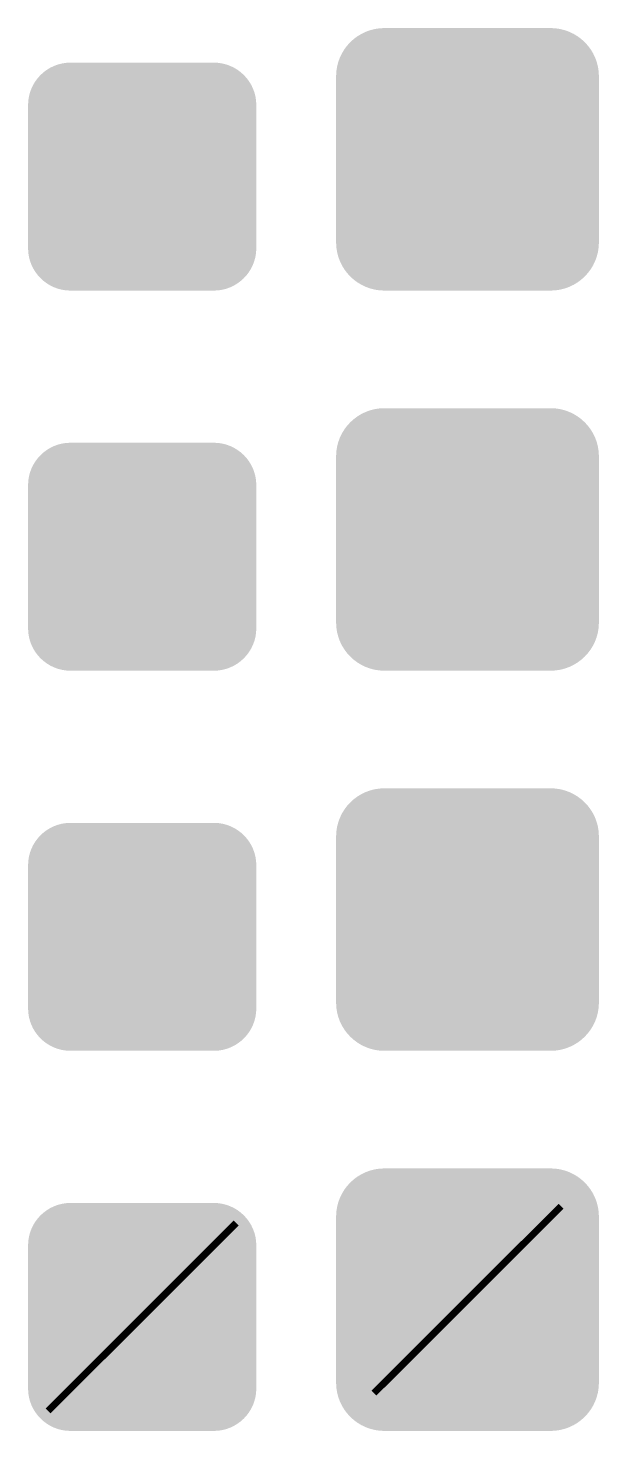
# Model space of a CAD drawing. Header units: millimetres. Extents: x 5277 to 6029, y 2052 to 2709.
# Drawn here: x 5508 to 5524.5, y 2623.63 to 2664.23 of the extents above; entities that cross this region are included whole.
import ezdxf

# ---------------------------------------------------------------- set-up
doc = ezdxf.new("R2010")
doc.units = ezdxf.units.MM
doc.layers.add('AuthorityService', color=7, linetype='CONTINUOUS', true_color=0x000000)

# ---------------------------------------------------------------- blocks, each defined once
blk = doc.blocks.new('602010802_сущ_мз')
at = {"layer": 'AuthorityService', "linetype": 'Continuous'}
h = blk.add_hatch(color=256, dxfattribs=at)
edge = h.paths.add_edge_path()
edge.add_spline(control_points=[(0, 0), (0, 0.675), (0.55, 1.225), (1.225, 1.225)], knot_values=[-1, -1, -1, -1, 0, 0, 0, 0], degree=3, periodic=0)
edge.add_line((1.225, 1.225), (5.372, 1.225))
edge.add_spline(control_points=[(5.372, 1.225), (6.047, 1.225), (6.598, 0.675), (6.598, 0)], knot_values=[-1, -1, -1, -1, 0, 0, 0, 0], degree=3, periodic=0)
edge.add_line((6.598, 0), (6.598, -4.147))
edge.add_spline(control_points=[(6.598, -4.147), (6.598, -4.822), (6.047, -5.372), (5.372, -5.372)], knot_values=[-1, -1, -1, -1, 0, 0, 0, 0], degree=3, periodic=0)
edge.add_line((5.372, -5.372), (1.225, -5.372))
edge.add_spline(control_points=[(1.225, -5.372), (0.55, -5.372), (0, -4.822), (0, -4.147)], knot_values=[-1, -1, -1, -1, 0, 0, 0, 0], degree=3, periodic=0)
edge.add_line((0, -4.147), (0, 0))
edge = h.paths.add_edge_path(flags=16)
edge.add_spline(control_points=[(0.313, -4.147), (0.313, -4.652), (0.72, -5.059), (1.225, -5.059)], knot_values=[-1, -1, -1, -1, 0, 0, 0, 0], degree=3, periodic=0)
edge.add_line((1.225, -5.059), (5.372, -5.059))
edge.add_spline(control_points=[(5.372, -5.059), (5.878, -5.059), (6.285, -4.652), (6.285, -4.147)], knot_values=[-1, -1, -1, -1, 0, 0, 0, 0], degree=3, periodic=0)
edge.add_line((6.285, -4.147), (6.285, 0))
edge.add_spline(control_points=[(6.285, 0), (6.285, 0.505), (5.878, 0.912), (5.372, 0.912)], knot_values=[-1, -1, -1, -1, 0, 0, 0, 0], degree=3, periodic=0)
edge.add_line((5.372, 0.912), (1.225, 0.912))
edge.add_spline(control_points=[(1.225, 0.912), (0.72, 0.912), (0.313, 0.505), (0.313, 0)], knot_values=[-1, -1, -1, -1, 0, 0, 0, 0], degree=3, periodic=0)
edge.add_line((0.313, 0), (0.313, -4.147))
at = {"layer": 'AuthorityService', "linetype": 'Continuous', "true_color": 0xffffff}
h = blk.add_hatch(color=7, dxfattribs=at)
edge = h.paths.add_edge_path()
edge.add_line((0.313, 0), (0.313, -4.147))
edge.add_spline(control_points=[(0.313, -4.147), (0.313, -4.652), (0.72, -5.059), (1.225, -5.059)], knot_values=[-1, -1, -1, -1, 0, 0, 0, 0], degree=3, periodic=0)
edge.add_line((1.225, -5.059), (5.372, -5.059))
edge.add_spline(control_points=[(5.372, -5.059), (5.878, -5.059), (6.285, -4.652), (6.285, -4.147)], knot_values=[-1, -1, -1, -1, 0, 0, 0, 0], degree=3, periodic=0)
edge.add_line((6.285, -4.147), (6.285, 0))
edge.add_spline(control_points=[(6.285, 0), (6.285, 0.505), (5.878, 0.912), (5.372, 0.912)], knot_values=[-1, -1, -1, -1, 0, 0, 0, 0], degree=3, periodic=0)
edge.add_line((5.372, 0.912), (1.225, 0.912))
edge.add_spline(control_points=[(1.225, 0.912), (0.72, 0.912), (0.313, 0.505), (0.313, 0)], knot_values=[-1, -1, -1, -1, 0, 0, 0, 0], degree=3, periodic=0)
at = {"layer": 'AuthorityService', "linetype": 'Continuous'}
h = blk.add_hatch(color=256, dxfattribs=at)
h.paths.add_polyline_path([(4.696, -0.154), (4.696, -2.83), (4.263, -2.834), (3.628, -2.91), (3.426, -2.981), (3.308, -3.023), (2.992, -3.219), (2.794, -3.373), (2.597, -3.526), (2.285, -3.722), (2.172, -3.764), (2.113, -3.785), (1.936, -3.816), (1.818, -3.827), (1.701, -3.838), (1.536, -3.856), (1.49, -3.865), (1.318, -3.915), (1.145, -3.966), (1.145, -1.281), (1.604, -1.248), (2.269, -1.122), (2.475, -1.029), (2.555, -0.991), (2.759, -0.827), (2.883, -0.701), (3.007, -0.575), (3.211, -0.415), (3.291, -0.381), (3.388, -0.339), (3.659, -0.267), (3.834, -0.238), (4.008, -0.208), (4.309, -0.171), (4.435, -0.162)])
h.paths.add_polyline_path([(4.924, -0.171), (5.319, -0.171), (5.319, -4.841), (4.924, -4.841)])
h.paths.add_polyline_path([(5.395, 0.595), (5.449, 0.54), (5.504, 0.41), (5.504, 0.334), (5.504, 0.259), (5.449, 0.128), (5.395, 0.073), (5.34, 0.019), (5.21, -0.036), (5.134, -0.036), (5.058, -0.036), (4.928, 0.019), (4.873, 0.073), (4.818, 0.128), (4.764, 0.259), (4.764, 0.334), (4.764, 0.41), (4.818, 0.54), (4.873, 0.595), (4.928, 0.65), (5.058, 0.705), (5.134, 0.705), (5.21, 0.705), (5.34, 0.65)])
blk = doc.blocks.new('602010802_сущ_рз')
at = {"layer": 'AuthorityService', "linetype": 'Continuous'}
h = blk.add_hatch(color=256, dxfattribs=at)
edge = h.paths.add_edge_path()
edge.add_spline(control_points=[(-0.095, -0.169), (-0.095, 0.599), (0.531, 1.225), (1.3, 1.225)], knot_values=[-1, -1, -1, -1, 0, 0, 0, 0], degree=3, periodic=0)
edge.add_line((1.3, 1.225), (6.108, 1.225))
edge.add_spline(control_points=[(6.108, 1.225), (6.877, 1.225), (7.503, 0.599), (7.503, -0.169)], knot_values=[-1, -1, -1, -1, 0, 0, 0, 0], degree=3, periodic=0)
edge.add_line((7.503, -0.169), (7.503, -4.978))
edge.add_spline(control_points=[(7.503, -4.978), (7.503, -5.747), (6.877, -6.372), (6.108, -6.372)], knot_values=[-1, -1, -1, -1, 0, 0, 0, 0], degree=3, periodic=0)
edge.add_line((6.108, -6.372), (1.3, -6.372))
edge.add_spline(control_points=[(1.3, -6.372), (0.531, -6.372), (-0.095, -5.747), (-0.095, -4.978)], knot_values=[-1, -1, -1, -1, 0, 0, 0, 0], degree=3, periodic=0)
edge.add_line((-0.095, -4.978), (-0.095, -0.169))
edge = h.paths.add_edge_path(flags=16)
edge.add_spline(control_points=[(0.218, -4.978), (0.218, -5.577), (0.701, -6.059), (1.3, -6.059)], knot_values=[-1, -1, -1, -1, 0, 0, 0, 0], degree=3, periodic=0)
edge.add_line((1.3, -6.059), (6.108, -6.059))
edge.add_spline(control_points=[(6.108, -6.059), (6.707, -6.059), (7.19, -5.577), (7.19, -4.978)], knot_values=[-1, -1, -1, -1, 0, 0, 0, 0], degree=3, periodic=0)
edge.add_line((7.19, -4.978), (7.19, -0.169))
edge.add_spline(control_points=[(7.19, -0.169), (7.19, 0.43), (6.707, 0.912), (6.108, 0.912)], knot_values=[-1, -1, -1, -1, 0, 0, 0, 0], degree=3, periodic=0)
edge.add_line((6.108, 0.912), (1.3, 0.912))
edge.add_spline(control_points=[(1.3, 0.912), (0.701, 0.912), (0.218, 0.43), (0.218, -0.169)], knot_values=[-1, -1, -1, -1, 0, 0, 0, 0], degree=3, periodic=0)
edge.add_line((0.218, -0.169), (0.218, -4.978))
at = {"layer": 'AuthorityService', "linetype": 'Continuous', "true_color": 0xffffff}
h = blk.add_hatch(color=7, dxfattribs=at)
edge = h.paths.add_edge_path()
edge.add_spline(control_points=[(0.218, -4.978), (0.218, -5.577), (0.701, -6.059), (1.3, -6.059)], knot_values=[-1, -1, -1, -1, 0, 0, 0, 0], degree=3, periodic=0)
edge.add_line((1.3, -6.059), (6.108, -6.059))
edge.add_spline(control_points=[(6.108, -6.059), (6.707, -6.059), (7.19, -5.577), (7.19, -4.978)], knot_values=[-1, -1, -1, -1, 0, 0, 0, 0], degree=3, periodic=0)
edge.add_line((7.19, -4.978), (7.19, -0.169))
edge.add_spline(control_points=[(7.19, -0.169), (7.19, 0.43), (6.707, 0.912), (6.108, 0.912)], knot_values=[-1, -1, -1, -1, 0, 0, 0, 0], degree=3, periodic=0)
edge.add_line((6.108, 0.912), (1.3, 0.912))
edge.add_spline(control_points=[(1.3, 0.912), (0.701, 0.912), (0.218, 0.43), (0.218, -0.169)], knot_values=[-1, -1, -1, -1, 0, 0, 0, 0], degree=3, periodic=0)
edge.add_line((0.218, -0.169), (0.218, -4.978))
at = {"layer": 'AuthorityService', "linetype": 'Continuous'}
h = blk.add_hatch(color=256, dxfattribs=at)
edge = h.paths.add_edge_path()
edge.add_line((0.426, -0.513), (0.426, -4.634))
edge.add_spline(control_points=[(0.426, -4.634), (0.426, -5.305), (0.973, -5.852), (1.644, -5.852)], knot_values=[0, 0, 0, 0, 1, 1, 1, 1], degree=3, periodic=0)
edge.add_line((1.644, -5.852), (5.765, -5.852))
edge.add_spline(control_points=[(5.765, -5.852), (6.435, -5.852), (6.983, -5.305), (6.983, -4.634)], knot_values=[0, 0, 0, 0, 1, 1, 1, 1], degree=3, periodic=0)
edge.add_line((6.983, -4.634), (6.983, -0.513))
edge.add_spline(control_points=[(6.983, -0.513), (6.983, 0.158), (6.435, 0.705), (5.765, 0.705)], knot_values=[0, 0, 0, 0, 1, 1, 1, 1], degree=3, periodic=0)
edge.add_line((5.765, 0.705), (1.644, 0.705))
edge.add_spline(control_points=[(1.644, 0.705), (0.973, 0.705), (0.426, 0.158), (0.426, -0.513)], knot_values=[0, 0, 0, 0, 1, 1, 1, 1], degree=3, periodic=0)
edge = h.paths.add_edge_path(flags=16)
edge.add_spline(control_points=[(0.737, -4.634), (0.737, -5.136), (1.142, -5.541), (1.644, -5.541)], knot_values=[-1, -1, -1, -1, 0, 0, 0, 0], degree=3, periodic=0)
edge.add_line((1.644, -5.541), (5.765, -5.541))
edge.add_spline(control_points=[(5.765, -5.541), (6.267, -5.541), (6.671, -5.136), (6.671, -4.634)], knot_values=[-1, -1, -1, -1, 0, 0, 0, 0], degree=3, periodic=0)
edge.add_line((6.671, -4.634), (6.671, -0.513))
edge.add_spline(control_points=[(6.671, -0.513), (6.671, -0.011), (6.267, 0.394), (5.765, 0.394)], knot_values=[-1, -1, -1, -1, 0, 0, 0, 0], degree=3, periodic=0)
edge.add_line((5.765, 0.394), (1.644, 0.394))
edge.add_spline(control_points=[(1.644, 0.394), (1.142, 0.394), (0.737, -0.011), (0.737, -0.513)], knot_values=[-1, -1, -1, -1, 0, 0, 0, 0], degree=3, periodic=0)
edge.add_line((0.737, -0.513), (0.737, -4.634))
h = blk.add_hatch(color=256, dxfattribs=at)
h.paths.add_polyline_path([(5.083, -0.667), (5.083, -3.343), (4.65, -3.347), (4.014, -3.423), (3.812, -3.494), (3.694, -3.536), (3.379, -3.732), (3.181, -3.886), (2.983, -4.039), (2.672, -4.235), (2.558, -4.277), (2.499, -4.298), (2.323, -4.329), (2.205, -4.34), (2.087, -4.35), (1.923, -4.369), (1.877, -4.378), (1.704, -4.428), (1.532, -4.479), (1.532, -1.794), (1.99, -1.761), (2.655, -1.635), (2.861, -1.542), (2.941, -1.504), (3.145, -1.34), (3.269, -1.214), (3.394, -1.088), (3.598, -0.928), (3.678, -0.894), (3.774, -0.852), (4.046, -0.78), (4.22, -0.751), (4.395, -0.721), (4.696, -0.684), (4.822, -0.675)])
h.paths.add_polyline_path([(5.31, -0.684), (5.706, -0.684), (5.706, -5.354), (5.31, -5.354)])
h.paths.add_polyline_path([(5.781, 0.082), (5.836, 0.027), (5.891, -0.103), (5.891, -0.179), (5.891, -0.254), (5.836, -0.385), (5.781, -0.44), (5.727, -0.494), (5.596, -0.549), (5.521, -0.549), (5.445, -0.549), (5.314, -0.494), (5.26, -0.44), (5.205, -0.385), (5.15, -0.254), (5.15, -0.179), (5.15, -0.103), (5.205, 0.027), (5.26, 0.082), (5.314, 0.137), (5.445, 0.192), (5.521, 0.192), (5.596, 0.192), (5.727, 0.137)])
blk = doc.blocks.new('602010802_план_мз')
at = {"layer": 'AuthorityService', "linetype": 'Continuous'}
h = blk.add_hatch(color=256, dxfattribs=at)
edge = h.paths.add_edge_path()
edge.add_spline(control_points=[(0, 0), (0, 0.675), (0.55, 1.225), (1.225, 1.225)], knot_values=[-1, -1, -1, -1, 0, 0, 0, 0], degree=3, periodic=0)
edge.add_line((1.225, 1.225), (5.372, 1.225))
edge.add_spline(control_points=[(5.372, 1.225), (6.047, 1.225), (6.598, 0.675), (6.598, 0)], knot_values=[-1, -1, -1, -1, 0, 0, 0, 0], degree=3, periodic=0)
edge.add_line((6.598, 0), (6.598, -4.147))
edge.add_spline(control_points=[(6.598, -4.147), (6.598, -4.822), (6.047, -5.372), (5.372, -5.372)], knot_values=[-1, -1, -1, -1, 0, 0, 0, 0], degree=3, periodic=0)
edge.add_line((5.372, -5.372), (1.225, -5.372))
edge.add_spline(control_points=[(1.225, -5.372), (0.55, -5.372), (0, -4.822), (0, -4.147)], knot_values=[-1, -1, -1, -1, 0, 0, 0, 0], degree=3, periodic=0)
edge.add_line((0, -4.147), (0, 0))
edge = h.paths.add_edge_path(flags=16)
edge.add_spline(control_points=[(0.313, -4.147), (0.313, -4.652), (0.72, -5.059), (1.225, -5.059)], knot_values=[-1, -1, -1, -1, 0, 0, 0, 0], degree=3, periodic=0)
edge.add_line((1.225, -5.059), (5.372, -5.059))
edge.add_spline(control_points=[(5.372, -5.059), (5.878, -5.059), (6.285, -4.652), (6.285, -4.147)], knot_values=[-1, -1, -1, -1, 0, 0, 0, 0], degree=3, periodic=0)
edge.add_line((6.285, -4.147), (6.285, 0))
edge.add_spline(control_points=[(6.285, 0), (6.285, 0.505), (5.878, 0.912), (5.372, 0.912)], knot_values=[-1, -1, -1, -1, 0, 0, 0, 0], degree=3, periodic=0)
edge.add_line((5.372, 0.912), (1.225, 0.912))
edge.add_spline(control_points=[(1.225, 0.912), (0.72, 0.912), (0.313, 0.505), (0.313, 0)], knot_values=[-1, -1, -1, -1, 0, 0, 0, 0], degree=3, periodic=0)
edge.add_line((0.313, 0), (0.313, -4.147))
at = {"layer": 'AuthorityService', "linetype": 'Continuous', "true_color": 0xff0000}
h = blk.add_hatch(color=1, dxfattribs=at)
edge = h.paths.add_edge_path()
edge.add_line((0.313, 0), (0.313, -4.147))
edge.add_spline(control_points=[(0.313, -4.147), (0.313, -4.652), (0.72, -5.059), (1.225, -5.059)], knot_values=[-1, -1, -1, -1, 0, 0, 0, 0], degree=3, periodic=0)
edge.add_line((1.225, -5.059), (5.372, -5.059))
edge.add_spline(control_points=[(5.372, -5.059), (5.878, -5.059), (6.285, -4.652), (6.285, -4.147)], knot_values=[-1, -1, -1, -1, 0, 0, 0, 0], degree=3, periodic=0)
edge.add_line((6.285, -4.147), (6.285, 0))
edge.add_spline(control_points=[(6.285, 0), (6.285, 0.505), (5.878, 0.912), (5.372, 0.912)], knot_values=[-1, -1, -1, -1, 0, 0, 0, 0], degree=3, periodic=0)
edge.add_line((5.372, 0.912), (1.225, 0.912))
edge.add_spline(control_points=[(1.225, 0.912), (0.72, 0.912), (0.313, 0.505), (0.313, 0)], knot_values=[-1, -1, -1, -1, 0, 0, 0, 0], degree=3, periodic=0)
at = {"layer": 'AuthorityService', "linetype": 'Continuous'}
h = blk.add_hatch(color=256, dxfattribs=at)
h.paths.add_polyline_path([(4.696, -0.154), (4.696, -2.83), (4.263, -2.834), (3.628, -2.91), (3.426, -2.981), (3.308, -3.023), (2.992, -3.219), (2.794, -3.373), (2.597, -3.526), (2.285, -3.722), (2.172, -3.764), (2.113, -3.785), (1.936, -3.816), (1.818, -3.827), (1.701, -3.838), (1.536, -3.856), (1.49, -3.865), (1.318, -3.915), (1.145, -3.966), (1.145, -1.281), (1.604, -1.248), (2.269, -1.122), (2.475, -1.029), (2.555, -0.991), (2.759, -0.827), (2.883, -0.701), (3.007, -0.575), (3.211, -0.415), (3.291, -0.381), (3.388, -0.339), (3.659, -0.267), (3.834, -0.238), (4.008, -0.208), (4.309, -0.171), (4.435, -0.162)])
h.paths.add_polyline_path([(4.924, -0.171), (5.319, -0.171), (5.319, -4.841), (4.924, -4.841)])
h.paths.add_polyline_path([(5.395, 0.595), (5.449, 0.54), (5.504, 0.41), (5.504, 0.334), (5.504, 0.259), (5.449, 0.128), (5.395, 0.073), (5.34, 0.019), (5.21, -0.036), (5.134, -0.036), (5.058, -0.036), (4.928, 0.019), (4.873, 0.073), (4.818, 0.128), (4.764, 0.259), (4.764, 0.334), (4.764, 0.41), (4.818, 0.54), (4.873, 0.595), (4.928, 0.65), (5.058, 0.705), (5.134, 0.705), (5.21, 0.705), (5.34, 0.65)])
blk = doc.blocks.new('602010802_план_рз')
at = {"layer": 'AuthorityService', "linetype": 'Continuous'}
h = blk.add_hatch(color=256, dxfattribs=at)
edge = h.paths.add_edge_path()
edge.add_spline(control_points=[(-0.095, -0.169), (-0.095, 0.599), (0.531, 1.225), (1.3, 1.225)], knot_values=[-1, -1, -1, -1, 0, 0, 0, 0], degree=3, periodic=0)
edge.add_line((1.3, 1.225), (6.108, 1.225))
edge.add_spline(control_points=[(6.108, 1.225), (6.877, 1.225), (7.503, 0.599), (7.503, -0.169)], knot_values=[-1, -1, -1, -1, 0, 0, 0, 0], degree=3, periodic=0)
edge.add_line((7.503, -0.169), (7.503, -4.978))
edge.add_spline(control_points=[(7.503, -4.978), (7.503, -5.747), (6.877, -6.372), (6.108, -6.372)], knot_values=[-1, -1, -1, -1, 0, 0, 0, 0], degree=3, periodic=0)
edge.add_line((6.108, -6.372), (1.3, -6.372))
edge.add_spline(control_points=[(1.3, -6.372), (0.531, -6.372), (-0.095, -5.747), (-0.095, -4.978)], knot_values=[-1, -1, -1, -1, 0, 0, 0, 0], degree=3, periodic=0)
edge.add_line((-0.095, -4.978), (-0.095, -0.169))
edge = h.paths.add_edge_path(flags=16)
edge.add_spline(control_points=[(0.218, -4.978), (0.218, -5.577), (0.701, -6.059), (1.3, -6.059)], knot_values=[-1, -1, -1, -1, 0, 0, 0, 0], degree=3, periodic=0)
edge.add_line((1.3, -6.059), (6.108, -6.059))
edge.add_spline(control_points=[(6.108, -6.059), (6.707, -6.059), (7.19, -5.577), (7.19, -4.978)], knot_values=[-1, -1, -1, -1, 0, 0, 0, 0], degree=3, periodic=0)
edge.add_line((7.19, -4.978), (7.19, -0.169))
edge.add_spline(control_points=[(7.19, -0.169), (7.19, 0.43), (6.707, 0.912), (6.108, 0.912)], knot_values=[-1, -1, -1, -1, 0, 0, 0, 0], degree=3, periodic=0)
edge.add_line((6.108, 0.912), (1.3, 0.912))
edge.add_spline(control_points=[(1.3, 0.912), (0.701, 0.912), (0.218, 0.43), (0.218, -0.169)], knot_values=[-1, -1, -1, -1, 0, 0, 0, 0], degree=3, periodic=0)
edge.add_line((0.218, -0.169), (0.218, -4.978))
at = {"layer": 'AuthorityService', "linetype": 'Continuous', "true_color": 0xff0000}
h = blk.add_hatch(color=1, dxfattribs=at)
edge = h.paths.add_edge_path()
edge.add_spline(control_points=[(0.218, -4.978), (0.218, -5.577), (0.701, -6.059), (1.3, -6.059)], knot_values=[-1, -1, -1, -1, 0, 0, 0, 0], degree=3, periodic=0)
edge.add_line((1.3, -6.059), (6.108, -6.059))
edge.add_spline(control_points=[(6.108, -6.059), (6.707, -6.059), (7.19, -5.577), (7.19, -4.978)], knot_values=[-1, -1, -1, -1, 0, 0, 0, 0], degree=3, periodic=0)
edge.add_line((7.19, -4.978), (7.19, -0.169))
edge.add_spline(control_points=[(7.19, -0.169), (7.19, 0.43), (6.707, 0.912), (6.108, 0.912)], knot_values=[-1, -1, -1, -1, 0, 0, 0, 0], degree=3, periodic=0)
edge.add_line((6.108, 0.912), (1.3, 0.912))
edge.add_spline(control_points=[(1.3, 0.912), (0.701, 0.912), (0.218, 0.43), (0.218, -0.169)], knot_values=[-1, -1, -1, -1, 0, 0, 0, 0], degree=3, periodic=0)
edge.add_line((0.218, -0.169), (0.218, -4.978))
at = {"layer": 'AuthorityService', "linetype": 'Continuous'}
h = blk.add_hatch(color=256, dxfattribs=at)
edge = h.paths.add_edge_path()
edge.add_line((0.426, -0.513), (0.426, -4.634))
edge.add_spline(control_points=[(0.426, -4.634), (0.426, -5.305), (0.973, -5.852), (1.644, -5.852)], knot_values=[0, 0, 0, 0, 1, 1, 1, 1], degree=3, periodic=0)
edge.add_line((1.644, -5.852), (5.765, -5.852))
edge.add_spline(control_points=[(5.765, -5.852), (6.435, -5.852), (6.983, -5.305), (6.983, -4.634)], knot_values=[0, 0, 0, 0, 1, 1, 1, 1], degree=3, periodic=0)
edge.add_line((6.983, -4.634), (6.983, -0.513))
edge.add_spline(control_points=[(6.983, -0.513), (6.983, 0.158), (6.435, 0.705), (5.765, 0.705)], knot_values=[0, 0, 0, 0, 1, 1, 1, 1], degree=3, periodic=0)
edge.add_line((5.765, 0.705), (1.644, 0.705))
edge.add_spline(control_points=[(1.644, 0.705), (0.973, 0.705), (0.426, 0.158), (0.426, -0.513)], knot_values=[0, 0, 0, 0, 1, 1, 1, 1], degree=3, periodic=0)
edge = h.paths.add_edge_path(flags=16)
edge.add_spline(control_points=[(0.737, -4.634), (0.737, -5.136), (1.142, -5.541), (1.644, -5.541)], knot_values=[-1, -1, -1, -1, 0, 0, 0, 0], degree=3, periodic=0)
edge.add_line((1.644, -5.541), (5.765, -5.541))
edge.add_spline(control_points=[(5.765, -5.541), (6.267, -5.541), (6.671, -5.136), (6.671, -4.634)], knot_values=[-1, -1, -1, -1, 0, 0, 0, 0], degree=3, periodic=0)
edge.add_line((6.671, -4.634), (6.671, -0.513))
edge.add_spline(control_points=[(6.671, -0.513), (6.671, -0.011), (6.267, 0.394), (5.765, 0.394)], knot_values=[-1, -1, -1, -1, 0, 0, 0, 0], degree=3, periodic=0)
edge.add_line((5.765, 0.394), (1.644, 0.394))
edge.add_spline(control_points=[(1.644, 0.394), (1.142, 0.394), (0.737, -0.011), (0.737, -0.513)], knot_values=[-1, -1, -1, -1, 0, 0, 0, 0], degree=3, periodic=0)
edge.add_line((0.737, -0.513), (0.737, -4.634))
h = blk.add_hatch(color=256, dxfattribs=at)
h.paths.add_polyline_path([(5.083, -0.667), (5.083, -3.343), (4.65, -3.347), (4.014, -3.423), (3.812, -3.494), (3.694, -3.536), (3.379, -3.732), (3.181, -3.886), (2.983, -4.039), (2.672, -4.235), (2.558, -4.277), (2.499, -4.298), (2.323, -4.329), (2.205, -4.34), (2.087, -4.35), (1.923, -4.369), (1.877, -4.378), (1.704, -4.428), (1.532, -4.479), (1.532, -1.794), (1.99, -1.761), (2.655, -1.635), (2.861, -1.542), (2.941, -1.504), (3.145, -1.34), (3.269, -1.214), (3.394, -1.088), (3.598, -0.928), (3.678, -0.894), (3.774, -0.852), (4.046, -0.78), (4.22, -0.751), (4.395, -0.721), (4.696, -0.684), (4.822, -0.675)])
h.paths.add_polyline_path([(5.31, -0.684), (5.706, -0.684), (5.706, -5.354), (5.31, -5.354)])
h.paths.add_polyline_path([(5.781, 0.082), (5.836, 0.027), (5.891, -0.103), (5.891, -0.179), (5.891, -0.254), (5.836, -0.385), (5.781, -0.44), (5.727, -0.494), (5.596, -0.549), (5.521, -0.549), (5.445, -0.549), (5.314, -0.494), (5.26, -0.44), (5.205, -0.385), (5.15, -0.254), (5.15, -0.179), (5.15, -0.103), (5.205, 0.027), (5.26, 0.082), (5.314, 0.137), (5.445, 0.192), (5.521, 0.192), (5.596, 0.192), (5.727, 0.137)])
blk = doc.blocks.new('602010802_рек_мз')
at = {"layer": 'AuthorityService', "linetype": 'Continuous'}
h = blk.add_hatch(color=256, dxfattribs=at)
edge = h.paths.add_edge_path()
edge.add_spline(control_points=[(0, 0), (0, 0.675), (0.55, 1.225), (1.225, 1.225)], knot_values=[-1, -1, -1, -1, 0, 0, 0, 0], degree=3, periodic=0)
edge.add_line((1.225, 1.225), (5.372, 1.225))
edge.add_spline(control_points=[(5.372, 1.225), (6.047, 1.225), (6.598, 0.675), (6.598, 0)], knot_values=[-1, -1, -1, -1, 0, 0, 0, 0], degree=3, periodic=0)
edge.add_line((6.598, 0), (6.598, -4.147))
edge.add_spline(control_points=[(6.598, -4.147), (6.598, -4.822), (6.047, -5.372), (5.372, -5.372)], knot_values=[-1, -1, -1, -1, 0, 0, 0, 0], degree=3, periodic=0)
edge.add_line((5.372, -5.372), (1.225, -5.372))
edge.add_spline(control_points=[(1.225, -5.372), (0.55, -5.372), (0, -4.822), (0, -4.147)], knot_values=[-1, -1, -1, -1, 0, 0, 0, 0], degree=3, periodic=0)
edge.add_line((0, -4.147), (0, 0))
edge = h.paths.add_edge_path(flags=16)
edge.add_spline(control_points=[(0.313, -4.147), (0.313, -4.652), (0.72, -5.059), (1.225, -5.059)], knot_values=[-1, -1, -1, -1, 0, 0, 0, 0], degree=3, periodic=0)
edge.add_line((1.225, -5.059), (5.372, -5.059))
edge.add_spline(control_points=[(5.372, -5.059), (5.878, -5.059), (6.285, -4.652), (6.285, -4.147)], knot_values=[-1, -1, -1, -1, 0, 0, 0, 0], degree=3, periodic=0)
edge.add_line((6.285, -4.147), (6.285, 0))
edge.add_spline(control_points=[(6.285, 0), (6.285, 0.505), (5.878, 0.912), (5.372, 0.912)], knot_values=[-1, -1, -1, -1, 0, 0, 0, 0], degree=3, periodic=0)
edge.add_line((5.372, 0.912), (1.225, 0.912))
edge.add_spline(control_points=[(1.225, 0.912), (0.72, 0.912), (0.313, 0.505), (0.313, 0)], knot_values=[-1, -1, -1, -1, 0, 0, 0, 0], degree=3, periodic=0)
edge.add_line((0.313, 0), (0.313, -4.147))
at = {"layer": 'AuthorityService', "linetype": 'Continuous', "true_color": 0xffff00}
h = blk.add_hatch(color=2, dxfattribs=at)
edge = h.paths.add_edge_path()
edge.add_line((0.313, 0), (0.313, -4.147))
edge.add_spline(control_points=[(0.313, -4.147), (0.313, -4.652), (0.72, -5.059), (1.225, -5.059)], knot_values=[-1, -1, -1, -1, 0, 0, 0, 0], degree=3, periodic=0)
edge.add_line((1.225, -5.059), (5.372, -5.059))
edge.add_spline(control_points=[(5.372, -5.059), (5.878, -5.059), (6.285, -4.652), (6.285, -4.147)], knot_values=[-1, -1, -1, -1, 0, 0, 0, 0], degree=3, periodic=0)
edge.add_line((6.285, -4.147), (6.285, 0))
edge.add_spline(control_points=[(6.285, 0), (6.285, 0.505), (5.878, 0.912), (5.372, 0.912)], knot_values=[-1, -1, -1, -1, 0, 0, 0, 0], degree=3, periodic=0)
edge.add_line((5.372, 0.912), (1.225, 0.912))
edge.add_spline(control_points=[(1.225, 0.912), (0.72, 0.912), (0.313, 0.505), (0.313, 0)], knot_values=[-1, -1, -1, -1, 0, 0, 0, 0], degree=3, periodic=0)
at = {"layer": 'AuthorityService', "linetype": 'Continuous'}
h = blk.add_hatch(color=256, dxfattribs=at)
h.paths.add_polyline_path([(4.696, -0.154), (4.696, -2.83), (4.263, -2.834), (3.628, -2.91), (3.426, -2.981), (3.308, -3.023), (2.992, -3.219), (2.794, -3.373), (2.597, -3.526), (2.285, -3.722), (2.172, -3.764), (2.113, -3.785), (1.936, -3.816), (1.818, -3.827), (1.701, -3.838), (1.536, -3.856), (1.49, -3.865), (1.318, -3.915), (1.145, -3.966), (1.145, -1.281), (1.604, -1.248), (2.269, -1.122), (2.475, -1.029), (2.555, -0.991), (2.759, -0.827), (2.883, -0.701), (3.007, -0.575), (3.211, -0.415), (3.291, -0.381), (3.388, -0.339), (3.659, -0.267), (3.834, -0.238), (4.008, -0.208), (4.309, -0.171), (4.435, -0.162)])
h.paths.add_polyline_path([(4.924, -0.171), (5.319, -0.171), (5.319, -4.841), (4.924, -4.841)])
h.paths.add_polyline_path([(5.395, 0.595), (5.449, 0.54), (5.504, 0.41), (5.504, 0.334), (5.504, 0.259), (5.449, 0.128), (5.395, 0.073), (5.34, 0.019), (5.21, -0.036), (5.134, -0.036), (5.058, -0.036), (4.928, 0.019), (4.873, 0.073), (4.818, 0.128), (4.764, 0.259), (4.764, 0.334), (4.764, 0.41), (4.818, 0.54), (4.873, 0.595), (4.928, 0.65), (5.058, 0.705), (5.134, 0.705), (5.21, 0.705), (5.34, 0.65)])
blk = doc.blocks.new('602010802_рек_рз')
at = {"layer": 'AuthorityService', "linetype": 'Continuous'}
h = blk.add_hatch(color=256, dxfattribs=at)
edge = h.paths.add_edge_path()
edge.add_spline(control_points=[(-0.095, -0.169), (-0.095, 0.599), (0.531, 1.225), (1.3, 1.225)], knot_values=[-1, -1, -1, -1, 0, 0, 0, 0], degree=3, periodic=0)
edge.add_line((1.3, 1.225), (6.108, 1.225))
edge.add_spline(control_points=[(6.108, 1.225), (6.877, 1.225), (7.503, 0.599), (7.503, -0.169)], knot_values=[-1, -1, -1, -1, 0, 0, 0, 0], degree=3, periodic=0)
edge.add_line((7.503, -0.169), (7.503, -4.978))
edge.add_spline(control_points=[(7.503, -4.978), (7.503, -5.747), (6.877, -6.372), (6.108, -6.372)], knot_values=[-1, -1, -1, -1, 0, 0, 0, 0], degree=3, periodic=0)
edge.add_line((6.108, -6.372), (1.3, -6.372))
edge.add_spline(control_points=[(1.3, -6.372), (0.531, -6.372), (-0.095, -5.747), (-0.095, -4.978)], knot_values=[-1, -1, -1, -1, 0, 0, 0, 0], degree=3, periodic=0)
edge.add_line((-0.095, -4.978), (-0.095, -0.169))
edge = h.paths.add_edge_path(flags=16)
edge.add_spline(control_points=[(0.218, -4.978), (0.218, -5.577), (0.701, -6.059), (1.3, -6.059)], knot_values=[-1, -1, -1, -1, 0, 0, 0, 0], degree=3, periodic=0)
edge.add_line((1.3, -6.059), (6.108, -6.059))
edge.add_spline(control_points=[(6.108, -6.059), (6.707, -6.059), (7.19, -5.577), (7.19, -4.978)], knot_values=[-1, -1, -1, -1, 0, 0, 0, 0], degree=3, periodic=0)
edge.add_line((7.19, -4.978), (7.19, -0.169))
edge.add_spline(control_points=[(7.19, -0.169), (7.19, 0.43), (6.707, 0.912), (6.108, 0.912)], knot_values=[-1, -1, -1, -1, 0, 0, 0, 0], degree=3, periodic=0)
edge.add_line((6.108, 0.912), (1.3, 0.912))
edge.add_spline(control_points=[(1.3, 0.912), (0.701, 0.912), (0.218, 0.43), (0.218, -0.169)], knot_values=[-1, -1, -1, -1, 0, 0, 0, 0], degree=3, periodic=0)
edge.add_line((0.218, -0.169), (0.218, -4.978))
at = {"layer": 'AuthorityService', "linetype": 'Continuous', "true_color": 0xffff00}
h = blk.add_hatch(color=2, dxfattribs=at)
edge = h.paths.add_edge_path()
edge.add_spline(control_points=[(0.218, -4.978), (0.218, -5.577), (0.701, -6.059), (1.3, -6.059)], knot_values=[-1, -1, -1, -1, 0, 0, 0, 0], degree=3, periodic=0)
edge.add_line((1.3, -6.059), (6.108, -6.059))
edge.add_spline(control_points=[(6.108, -6.059), (6.707, -6.059), (7.19, -5.577), (7.19, -4.978)], knot_values=[-1, -1, -1, -1, 0, 0, 0, 0], degree=3, periodic=0)
edge.add_line((7.19, -4.978), (7.19, -0.169))
edge.add_spline(control_points=[(7.19, -0.169), (7.19, 0.43), (6.707, 0.912), (6.108, 0.912)], knot_values=[-1, -1, -1, -1, 0, 0, 0, 0], degree=3, periodic=0)
edge.add_line((6.108, 0.912), (1.3, 0.912))
edge.add_spline(control_points=[(1.3, 0.912), (0.701, 0.912), (0.218, 0.43), (0.218, -0.169)], knot_values=[-1, -1, -1, -1, 0, 0, 0, 0], degree=3, periodic=0)
edge.add_line((0.218, -0.169), (0.218, -4.978))
at = {"layer": 'AuthorityService', "linetype": 'Continuous'}
h = blk.add_hatch(color=256, dxfattribs=at)
edge = h.paths.add_edge_path()
edge.add_line((0.426, -0.513), (0.426, -4.634))
edge.add_spline(control_points=[(0.426, -4.634), (0.426, -5.305), (0.973, -5.852), (1.644, -5.852)], knot_values=[0, 0, 0, 0, 1, 1, 1, 1], degree=3, periodic=0)
edge.add_line((1.644, -5.852), (5.765, -5.852))
edge.add_spline(control_points=[(5.765, -5.852), (6.435, -5.852), (6.983, -5.305), (6.983, -4.634)], knot_values=[0, 0, 0, 0, 1, 1, 1, 1], degree=3, periodic=0)
edge.add_line((6.983, -4.634), (6.983, -0.513))
edge.add_spline(control_points=[(6.983, -0.513), (6.983, 0.158), (6.435, 0.705), (5.765, 0.705)], knot_values=[0, 0, 0, 0, 1, 1, 1, 1], degree=3, periodic=0)
edge.add_line((5.765, 0.705), (1.644, 0.705))
edge.add_spline(control_points=[(1.644, 0.705), (0.973, 0.705), (0.426, 0.158), (0.426, -0.513)], knot_values=[0, 0, 0, 0, 1, 1, 1, 1], degree=3, periodic=0)
edge = h.paths.add_edge_path(flags=16)
edge.add_spline(control_points=[(0.737, -4.634), (0.737, -5.136), (1.142, -5.541), (1.644, -5.541)], knot_values=[-1, -1, -1, -1, 0, 0, 0, 0], degree=3, periodic=0)
edge.add_line((1.644, -5.541), (5.765, -5.541))
edge.add_spline(control_points=[(5.765, -5.541), (6.267, -5.541), (6.671, -5.136), (6.671, -4.634)], knot_values=[-1, -1, -1, -1, 0, 0, 0, 0], degree=3, periodic=0)
edge.add_line((6.671, -4.634), (6.671, -0.513))
edge.add_spline(control_points=[(6.671, -0.513), (6.671, -0.011), (6.267, 0.394), (5.765, 0.394)], knot_values=[-1, -1, -1, -1, 0, 0, 0, 0], degree=3, periodic=0)
edge.add_line((5.765, 0.394), (1.644, 0.394))
edge.add_spline(control_points=[(1.644, 0.394), (1.142, 0.394), (0.737, -0.011), (0.737, -0.513)], knot_values=[-1, -1, -1, -1, 0, 0, 0, 0], degree=3, periodic=0)
edge.add_line((0.737, -0.513), (0.737, -4.634))
h = blk.add_hatch(color=256, dxfattribs=at)
h.paths.add_polyline_path([(5.083, -0.667), (5.083, -3.343), (4.65, -3.347), (4.014, -3.423), (3.812, -3.494), (3.694, -3.536), (3.379, -3.732), (3.181, -3.886), (2.983, -4.039), (2.672, -4.235), (2.558, -4.277), (2.499, -4.298), (2.323, -4.329), (2.205, -4.34), (2.087, -4.35), (1.923, -4.369), (1.877, -4.378), (1.704, -4.428), (1.532, -4.479), (1.532, -1.794), (1.99, -1.761), (2.655, -1.635), (2.861, -1.542), (2.941, -1.504), (3.145, -1.34), (3.269, -1.214), (3.394, -1.088), (3.598, -0.928), (3.678, -0.894), (3.774, -0.852), (4.046, -0.78), (4.22, -0.751), (4.395, -0.721), (4.696, -0.684), (4.822, -0.675)])
h.paths.add_polyline_path([(5.31, -0.684), (5.706, -0.684), (5.706, -5.354), (5.31, -5.354)])
h.paths.add_polyline_path([(5.781, 0.082), (5.836, 0.027), (5.891, -0.103), (5.891, -0.179), (5.891, -0.254), (5.836, -0.385), (5.781, -0.44), (5.727, -0.494), (5.596, -0.549), (5.521, -0.549), (5.445, -0.549), (5.314, -0.494), (5.26, -0.44), (5.205, -0.385), (5.15, -0.254), (5.15, -0.179), (5.15, -0.103), (5.205, 0.027), (5.26, 0.082), (5.314, 0.137), (5.445, 0.192), (5.521, 0.192), (5.596, 0.192), (5.727, 0.137)])
blk = doc.blocks.new('602010802_ликв_мз')
at = {"layer": 'AuthorityService', "linetype": 'Continuous'}
h = blk.add_hatch(color=256, dxfattribs=at)
edge = h.paths.add_edge_path()
edge.add_spline(control_points=[(0, 0), (0, 0.675), (0.55, 1.225), (1.225, 1.225)], knot_values=[-1, -1, -1, -1, 0, 0, 0, 0], degree=3, periodic=0)
edge.add_line((1.225, 1.225), (5.372, 1.225))
edge.add_spline(control_points=[(5.372, 1.225), (6.047, 1.225), (6.598, 0.675), (6.598, 0)], knot_values=[-1, -1, -1, -1, 0, 0, 0, 0], degree=3, periodic=0)
edge.add_line((6.598, 0), (6.598, -4.147))
edge.add_spline(control_points=[(6.598, -4.147), (6.598, -4.822), (6.047, -5.372), (5.372, -5.372)], knot_values=[-1, -1, -1, -1, 0, 0, 0, 0], degree=3, periodic=0)
edge.add_line((5.372, -5.372), (1.225, -5.372))
edge.add_spline(control_points=[(1.225, -5.372), (0.55, -5.372), (0, -4.822), (0, -4.147)], knot_values=[-1, -1, -1, -1, 0, 0, 0, 0], degree=3, periodic=0)
edge.add_line((0, -4.147), (0, 0))
edge = h.paths.add_edge_path(flags=16)
edge.add_spline(control_points=[(0.313, -4.147), (0.313, -4.652), (0.72, -5.059), (1.225, -5.059)], knot_values=[-1, -1, -1, -1, 0, 0, 0, 0], degree=3, periodic=0)
edge.add_line((1.225, -5.059), (5.372, -5.059))
edge.add_spline(control_points=[(5.372, -5.059), (5.878, -5.059), (6.285, -4.652), (6.285, -4.147)], knot_values=[-1, -1, -1, -1, 0, 0, 0, 0], degree=3, periodic=0)
edge.add_line((6.285, -4.147), (6.285, 0))
edge.add_spline(control_points=[(6.285, 0), (6.285, 0.505), (5.878, 0.912), (5.372, 0.912)], knot_values=[-1, -1, -1, -1, 0, 0, 0, 0], degree=3, periodic=0)
edge.add_line((5.372, 0.912), (1.225, 0.912))
edge.add_spline(control_points=[(1.225, 0.912), (0.72, 0.912), (0.313, 0.505), (0.313, 0)], knot_values=[-1, -1, -1, -1, 0, 0, 0, 0], degree=3, periodic=0)
edge.add_line((0.313, 0), (0.313, -4.147))
at = {"layer": 'AuthorityService', "linetype": 'Continuous', "true_color": 0xffffff}
h = blk.add_hatch(color=7, dxfattribs=at)
edge = h.paths.add_edge_path()
edge.add_line((0.313, 0), (0.313, -4.147))
edge.add_spline(control_points=[(0.313, -4.147), (0.313, -4.652), (0.72, -5.059), (1.225, -5.059)], knot_values=[-1, -1, -1, -1, 0, 0, 0, 0], degree=3, periodic=0)
edge.add_line((1.225, -5.059), (5.372, -5.059))
edge.add_spline(control_points=[(5.372, -5.059), (5.878, -5.059), (6.285, -4.652), (6.285, -4.147)], knot_values=[-1, -1, -1, -1, 0, 0, 0, 0], degree=3, periodic=0)
edge.add_line((6.285, -4.147), (6.285, 0))
edge.add_spline(control_points=[(6.285, 0), (6.285, 0.505), (5.878, 0.912), (5.372, 0.912)], knot_values=[-1, -1, -1, -1, 0, 0, 0, 0], degree=3, periodic=0)
edge.add_line((5.372, 0.912), (1.225, 0.912))
edge.add_spline(control_points=[(1.225, 0.912), (0.72, 0.912), (0.313, 0.505), (0.313, 0)], knot_values=[-1, -1, -1, -1, 0, 0, 0, 0], degree=3, periodic=0)
at = {"layer": 'AuthorityService', "linetype": 'Continuous'}
h = blk.add_hatch(color=256, dxfattribs=at)
h.paths.add_polyline_path([(4.696, -0.154), (4.696, -2.83), (4.263, -2.834), (3.628, -2.91), (3.426, -2.981), (3.308, -3.023), (2.992, -3.219), (2.794, -3.373), (2.597, -3.526), (2.285, -3.722), (2.172, -3.764), (2.113, -3.785), (1.936, -3.816), (1.818, -3.827), (1.701, -3.838), (1.536, -3.856), (1.49, -3.865), (1.318, -3.915), (1.145, -3.966), (1.145, -1.281), (1.604, -1.248), (2.269, -1.122), (2.475, -1.029), (2.555, -0.991), (2.759, -0.827), (2.883, -0.701), (3.007, -0.575), (3.211, -0.415), (3.291, -0.381), (3.388, -0.339), (3.659, -0.267), (3.834, -0.238), (4.008, -0.208), (4.309, -0.171), (4.435, -0.162)])
h.paths.add_polyline_path([(4.924, -0.171), (5.319, -0.171), (5.319, -4.841), (4.924, -4.841)])
h.paths.add_polyline_path([(5.395, 0.595), (5.449, 0.54), (5.504, 0.41), (5.504, 0.334), (5.504, 0.259), (5.449, 0.128), (5.395, 0.073), (5.34, 0.019), (5.21, -0.036), (5.134, -0.036), (5.058, -0.036), (4.928, 0.019), (4.873, 0.073), (4.818, 0.128), (4.764, 0.259), (4.764, 0.334), (4.764, 0.41), (4.818, 0.54), (4.873, 0.595), (4.928, 0.65), (5.058, 0.705), (5.134, 0.705), (5.21, 0.705), (5.34, 0.65)])
at = {"layer": 'AuthorityService', "color": 1, "linetype": 'Continuous', "true_color": 0xff0000, "const_width": 0.2}
blk.add_lwpolyline([(0.58, -4.793), (6.018, 0.646)], dxfattribs=at)
blk = doc.blocks.new('602010802_ликв_рз')
at = {"layer": 'AuthorityService', "linetype": 'Continuous'}
h = blk.add_hatch(color=256, dxfattribs=at)
edge = h.paths.add_edge_path()
edge.add_spline(control_points=[(-0.095, -0.169), (-0.095, 0.599), (0.531, 1.225), (1.3, 1.225)], knot_values=[-1, -1, -1, -1, 0, 0, 0, 0], degree=3, periodic=0)
edge.add_line((1.3, 1.225), (6.108, 1.225))
edge.add_spline(control_points=[(6.108, 1.225), (6.877, 1.225), (7.503, 0.599), (7.503, -0.169)], knot_values=[-1, -1, -1, -1, 0, 0, 0, 0], degree=3, periodic=0)
edge.add_line((7.503, -0.169), (7.503, -4.978))
edge.add_spline(control_points=[(7.503, -4.978), (7.503, -5.747), (6.877, -6.372), (6.108, -6.372)], knot_values=[-1, -1, -1, -1, 0, 0, 0, 0], degree=3, periodic=0)
edge.add_line((6.108, -6.372), (1.3, -6.372))
edge.add_spline(control_points=[(1.3, -6.372), (0.531, -6.372), (-0.095, -5.747), (-0.095, -4.978)], knot_values=[-1, -1, -1, -1, 0, 0, 0, 0], degree=3, periodic=0)
edge.add_line((-0.095, -4.978), (-0.095, -0.169))
edge = h.paths.add_edge_path(flags=16)
edge.add_spline(control_points=[(0.218, -4.978), (0.218, -5.577), (0.701, -6.059), (1.3, -6.059)], knot_values=[-1, -1, -1, -1, 0, 0, 0, 0], degree=3, periodic=0)
edge.add_line((1.3, -6.059), (6.108, -6.059))
edge.add_spline(control_points=[(6.108, -6.059), (6.707, -6.059), (7.19, -5.577), (7.19, -4.978)], knot_values=[-1, -1, -1, -1, 0, 0, 0, 0], degree=3, periodic=0)
edge.add_line((7.19, -4.978), (7.19, -0.169))
edge.add_spline(control_points=[(7.19, -0.169), (7.19, 0.43), (6.707, 0.912), (6.108, 0.912)], knot_values=[-1, -1, -1, -1, 0, 0, 0, 0], degree=3, periodic=0)
edge.add_line((6.108, 0.912), (1.3, 0.912))
edge.add_spline(control_points=[(1.3, 0.912), (0.701, 0.912), (0.218, 0.43), (0.218, -0.169)], knot_values=[-1, -1, -1, -1, 0, 0, 0, 0], degree=3, periodic=0)
edge.add_line((0.218, -0.169), (0.218, -4.978))
at = {"layer": 'AuthorityService', "linetype": 'Continuous', "true_color": 0xffffff}
h = blk.add_hatch(color=7, dxfattribs=at)
edge = h.paths.add_edge_path()
edge.add_spline(control_points=[(0.218, -4.978), (0.218, -5.577), (0.701, -6.059), (1.3, -6.059)], knot_values=[-1, -1, -1, -1, 0, 0, 0, 0], degree=3, periodic=0)
edge.add_line((1.3, -6.059), (6.108, -6.059))
edge.add_spline(control_points=[(6.108, -6.059), (6.707, -6.059), (7.19, -5.577), (7.19, -4.978)], knot_values=[-1, -1, -1, -1, 0, 0, 0, 0], degree=3, periodic=0)
edge.add_line((7.19, -4.978), (7.19, -0.169))
edge.add_spline(control_points=[(7.19, -0.169), (7.19, 0.43), (6.707, 0.912), (6.108, 0.912)], knot_values=[-1, -1, -1, -1, 0, 0, 0, 0], degree=3, periodic=0)
edge.add_line((6.108, 0.912), (1.3, 0.912))
edge.add_spline(control_points=[(1.3, 0.912), (0.701, 0.912), (0.218, 0.43), (0.218, -0.169)], knot_values=[-1, -1, -1, -1, 0, 0, 0, 0], degree=3, periodic=0)
edge.add_line((0.218, -0.169), (0.218, -4.978))
at = {"layer": 'AuthorityService', "linetype": 'Continuous'}
h = blk.add_hatch(color=256, dxfattribs=at)
edge = h.paths.add_edge_path()
edge.add_line((0.426, -0.513), (0.426, -4.634))
edge.add_spline(control_points=[(0.426, -4.634), (0.426, -5.305), (0.973, -5.852), (1.644, -5.852)], knot_values=[0, 0, 0, 0, 1, 1, 1, 1], degree=3, periodic=0)
edge.add_line((1.644, -5.852), (5.765, -5.852))
edge.add_spline(control_points=[(5.765, -5.852), (6.435, -5.852), (6.983, -5.305), (6.983, -4.634)], knot_values=[0, 0, 0, 0, 1, 1, 1, 1], degree=3, periodic=0)
edge.add_line((6.983, -4.634), (6.983, -0.513))
edge.add_spline(control_points=[(6.983, -0.513), (6.983, 0.158), (6.435, 0.705), (5.765, 0.705)], knot_values=[0, 0, 0, 0, 1, 1, 1, 1], degree=3, periodic=0)
edge.add_line((5.765, 0.705), (1.644, 0.705))
edge.add_spline(control_points=[(1.644, 0.705), (0.973, 0.705), (0.426, 0.158), (0.426, -0.513)], knot_values=[0, 0, 0, 0, 1, 1, 1, 1], degree=3, periodic=0)
edge = h.paths.add_edge_path(flags=16)
edge.add_spline(control_points=[(0.737, -4.634), (0.737, -5.136), (1.142, -5.541), (1.644, -5.541)], knot_values=[-1, -1, -1, -1, 0, 0, 0, 0], degree=3, periodic=0)
edge.add_line((1.644, -5.541), (5.765, -5.541))
edge.add_spline(control_points=[(5.765, -5.541), (6.267, -5.541), (6.671, -5.136), (6.671, -4.634)], knot_values=[-1, -1, -1, -1, 0, 0, 0, 0], degree=3, periodic=0)
edge.add_line((6.671, -4.634), (6.671, -0.513))
edge.add_spline(control_points=[(6.671, -0.513), (6.671, -0.011), (6.267, 0.394), (5.765, 0.394)], knot_values=[-1, -1, -1, -1, 0, 0, 0, 0], degree=3, periodic=0)
edge.add_line((5.765, 0.394), (1.644, 0.394))
edge.add_spline(control_points=[(1.644, 0.394), (1.142, 0.394), (0.737, -0.011), (0.737, -0.513)], knot_values=[-1, -1, -1, -1, 0, 0, 0, 0], degree=3, periodic=0)
edge.add_line((0.737, -0.513), (0.737, -4.634))
h = blk.add_hatch(color=256, dxfattribs=at)
h.paths.add_polyline_path([(5.083, -0.667), (5.083, -3.343), (4.65, -3.347), (4.014, -3.423), (3.812, -3.494), (3.694, -3.536), (3.379, -3.732), (3.181, -3.886), (2.983, -4.039), (2.672, -4.235), (2.558, -4.277), (2.499, -4.298), (2.323, -4.329), (2.205, -4.34), (2.087, -4.35), (1.923, -4.369), (1.877, -4.378), (1.704, -4.428), (1.532, -4.479), (1.532, -1.794), (1.99, -1.761), (2.655, -1.635), (2.861, -1.542), (2.941, -1.504), (3.145, -1.34), (3.269, -1.214), (3.394, -1.088), (3.598, -0.928), (3.678, -0.894), (3.774, -0.852), (4.046, -0.78), (4.22, -0.751), (4.395, -0.721), (4.696, -0.684), (4.822, -0.675)])
h.paths.add_polyline_path([(5.31, -0.684), (5.706, -0.684), (5.706, -5.354), (5.31, -5.354)])
h.paths.add_polyline_path([(5.781, 0.082), (5.836, 0.027), (5.891, -0.103), (5.891, -0.179), (5.891, -0.254), (5.836, -0.385), (5.781, -0.44), (5.727, -0.494), (5.596, -0.549), (5.521, -0.549), (5.445, -0.549), (5.314, -0.494), (5.26, -0.44), (5.205, -0.385), (5.15, -0.254), (5.15, -0.179), (5.15, -0.103), (5.205, 0.027), (5.26, 0.082), (5.314, 0.137), (5.445, 0.192), (5.521, 0.192), (5.596, 0.192), (5.727, 0.137)])
at = {"layer": 'AuthorityService', "color": 1, "linetype": 'Continuous', "true_color": 0xff0000, "const_width": 0.2}
blk.add_lwpolyline([(1.002, -5.276), (6.406, 0.129)], dxfattribs=at)

msp = doc.modelspace()

# ---------------------------------------------------------------- block references
at = {"layer": 'AuthorityService', "linetype": 'Continuous'}
for name, p in [('602010802_сущ_рз', (5517, 2663)), ('602010802_сущ_мз', (5508, 2662)), ('602010802_план_рз', (5517, 2652)), ('602010802_план_мз', (5508, 2651)), ('602010802_рек_рз', (5517, 2641)), ('602010802_рек_мз', (5508, 2640)), ('602010802_ликв_рз', (5517, 2630)), ('602010802_ликв_мз', (5508, 2629))]:
    msp.add_blockref(name, p, dxfattribs=at)

doc.saveas('drawing.dxf')
